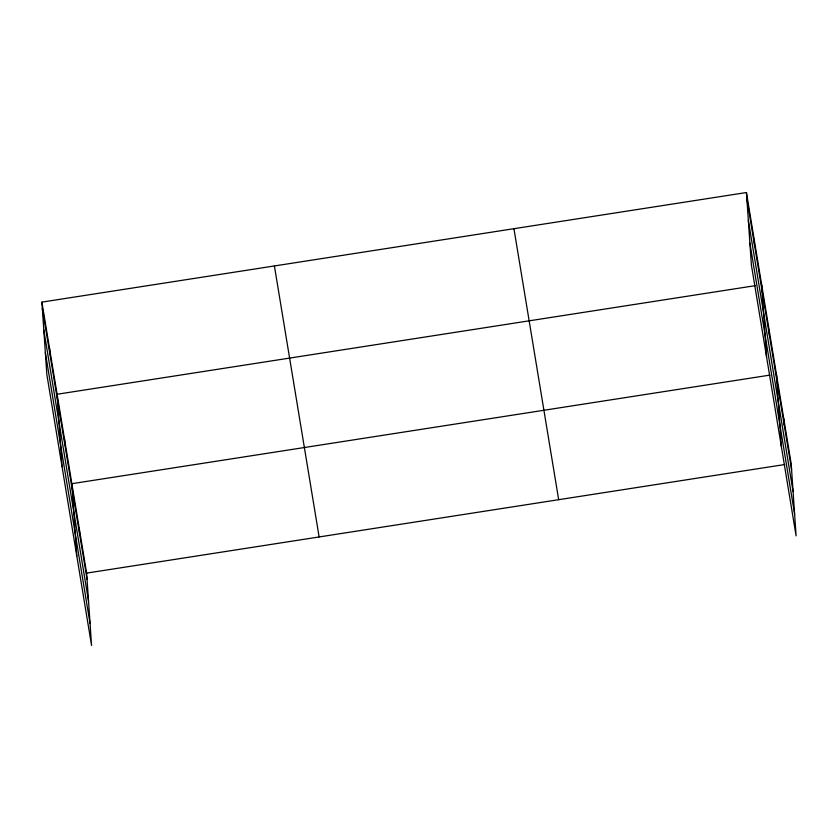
<?xml version="1.0" encoding="UTF-8"?>
<svg xmlns="http://www.w3.org/2000/svg" width="838" height="838" viewBox="0 0 838 838"><rect width="100%" height="100%" fill="white"/><g stroke="black" fill="none" stroke-linecap="round" stroke-linejoin="round"><path stroke-width="1.26" d="M41.9 302.12L86.628 573.119L91.562 645.47L46.834 374.471L41.9 302.12L746.438 192.531L791.166 463.529L796.1 535.88L751.372 264.881L746.438 192.531M755.185 285.674L57.11 394.258L62.043 466.609M769.944 375.11L71.869 483.694L76.803 556.034M86.628 573.119L784.714 464.535M746.857 198.669L791.585 469.668M748.344 220.52L793.073 491.518M749.884 243.03L794.613 514.029M513.945 228.701L558.674 499.699M274.403 265.96L319.131 536.959M42.319 308.258L87.047 579.257M43.806 330.109L88.535 601.108M45.346 352.62L90.075 623.619M783.792 418.822L784.211 424.95M776.407 374.104L781.341 446.455M769.022 329.386L769.441 335.525M761.648 284.669L766.581 357.019M754.043 238.6L754.462 244.738M79.243 528.401L79.662 534.539M64.484 438.976L64.903 445.114M49.505 348.189L49.924 354.327"/></g></svg>
